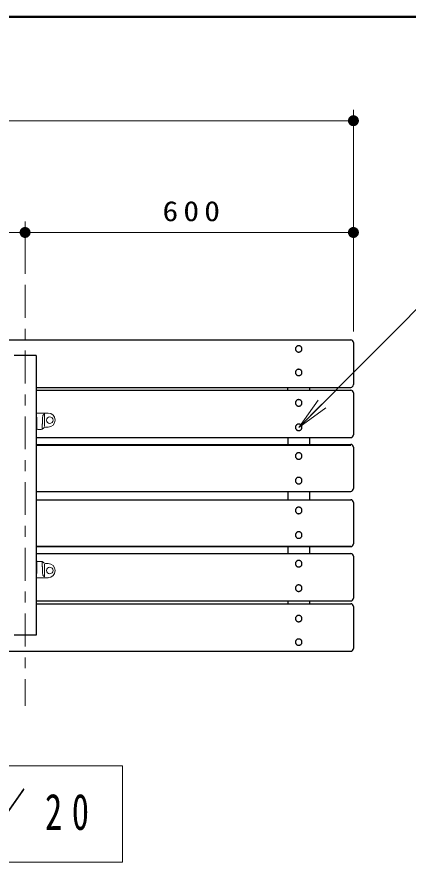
# Model space of a CAD drawing. Units: millimetres on the paper, scale 1:20. Extents: x -365 to 12, y -47 to 342.
# Drawn here: x -251.5 to -215.7, y 179.9 to 257 of the extents above; entities that cross this region are included whole.
import ezdxf

# ---------------------------------------------------------------- set-up
doc = ezdxf.new("R2010")
doc.units = ezdxf.units.MM
doc.linetypes.add('USER2', pattern=[6, 3, -1, 1, -1])
doc.layers.add('LY_1', color=7, linetype='Continuous', lineweight=25)
doc.layers.add('LY_2', color=7, linetype='Continuous', lineweight=13)
doc.styles.add('ＭＳ ゴシック', font='')
doc.styles.get('ＭＳ ゴシック').set_extended_font_data('MS Gothic')

# ---------------------------------------------------------------- blocks, each defined once
blk = doc.blocks.new('filled_dot')
at = {"color": 0, "linetype": 'Continuous', "lineweight": -2, "const_width": 1.25}
blk.add_lwpolyline([(-0.625, 0, 1), (0.625, 0, 1)], format="xyb", close=True, dxfattribs=at)

msp = doc.modelspace()

# ---------------------------------------------------------------- linework, layer by layer
at = {"layer": 'LY_1', "lineweight": 13}
for p, q in [((-220.717, 228.274), (-220.717, 248.524)), ((-310.717, 247.524), (-220.717, 247.524)), ((-250.717, 233.541), (-250.717, 238.325)), ((-250.717, 233.541), (-250.717, 238.325)), ((-280.717, 237.325), (-250.717, 237.325)), ((-250.717, 237.325), (-220.717, 237.325)), ((-225.717, 219.537), (-223.951, 222.013)), ((-225.717, 219.537), (-223.598, 221.66)), ((-223.244, 221.306), (-225.717, 219.537)), ((-241.809, 188.655), (-289.609, 188.655)), ((-241.809, 179.855), (-241.809, 188.655)), ((-289.609, 179.855), (-241.809, 179.855))]:
    msp.add_line(p, q, dxfattribs=at)
at = {"layer": 'LY_1', "color": 4, "linetype": 'USER2', "lineweight": 13}
msp.add_line((-250.717, 232.541), (-250.717, 194.121), dxfattribs=at)
at = {"layer": 'LY_1', "color": 40}
for p, q in [((-310.467, 227.524), (-220.967, 227.524)), ((-249.717, 226.081), (-251.717, 226.081)), ((-249.717, 226.081), (-249.717, 200.581)), ((-249.717, 200.581), (-251.717, 200.581)), ((-310.467, 199.103), (-220.967, 199.103))]:
    msp.add_line(p, q, dxfattribs=at)
at = {"layer": 'LY_1', "color": 4}
for p, q in [((-220.717, 227.274), (-220.717, 223.434)), ((-249.717, 223.184), (-220.967, 223.184)), ((-249.717, 222.932), (-220.967, 222.932)), ((-220.717, 222.682), (-220.717, 218.853)), ((-249.717, 218.621), (-249.717, 217.997)), ((-249.717, 218.603), (-220.967, 218.603)), ((-226.717, 218.603), (-226.717, 217.979)), ((-224.717, 218.603), (-224.717, 217.979)), ((-249.717, 217.979), (-220.967, 217.979)), ((-220.717, 217.729), (-220.717, 213.946)), ((-249.717, 213.714), (-249.717, 212.949)), ((-249.717, 213.696), (-220.967, 213.696)), ((-226.717, 213.696), (-226.717, 212.931)), ((-224.717, 213.696), (-224.717, 212.931)), ((-249.717, 212.931), (-220.967, 212.931)), ((-220.717, 212.681), (-220.717, 208.899)), ((-249.717, 208.649), (-220.967, 208.649)), ((-249.717, 208.024), (-220.967, 208.024)), ((-220.717, 207.774), (-220.717, 203.946)), ((-249.717, 203.696), (-220.967, 203.696)), ((-226.717, 203.696), (-226.717, 203.443)), ((-224.717, 203.696), (-224.717, 203.443)), ((-249.717, 203.443), (-220.967, 203.443)), ((-220.717, 203.193), (-220.717, 199.353))]:
    msp.add_line(p, q, dxfattribs=at)
at = {"layer": 'LY_1'}
for p, q in [((-249.717, 223.201), (-249.717, 222.949)), ((-226.717, 222.932), (-226.717, 223.184)), ((-224.717, 223.184), (-224.717, 222.932)), ((-249.717, 217.921), (-220.967, 217.921)), ((-249.717, 208.706), (-220.967, 208.706)), ((-249.717, 208.666), (-249.717, 208.042)), ((-226.717, 208.649), (-226.717, 208.024)), ((-224.717, 208.649), (-224.717, 208.024)), ((-249.717, 203.714), (-249.717, 203.461)), ((-226.717, 203.696), (-226.717, 203.443)), ((-224.717, 203.696), (-224.717, 203.443))]:
    msp.add_line(p, q, dxfattribs=at)
at = {"layer": 'LY_1', "color": 1, "lineweight": 13}
for p, q in [((-249.717, 220.846), (-248.613, 220.846)), ((-248.946, 220.764), (-248.946, 219.626)), ((-249.717, 220.478), (-249.692, 220.478)), ((-249.692, 220.15), (-249.717, 220.15)), ((-249.642, 219.45), (-249.642, 220.428)), ((-249.542, 219.355), (-249.246, 219.355)), ((-249.142, 219.85), (-249.142, 219.433)), ((-249.016, 219.481), (-249.069, 219.428)), ((-248.613, 219.555), (-248.839, 219.555)), ((-249.642, 207.212), (-249.642, 206.234)), ((-249.542, 207.307), (-249.246, 207.307)), ((-249.142, 206.812), (-249.142, 207.229)), ((-249.016, 207.181), (-249.069, 207.234)), ((-248.946, 205.898), (-248.946, 207.036)), ((-248.613, 207.107), (-248.839, 207.107)), ((-249.692, 206.512), (-249.717, 206.512)), ((-249.717, 206.184), (-249.692, 206.184)), ((-249.717, 205.816), (-248.613, 205.816))]:
    msp.add_line(p, q, dxfattribs=at)
at = {"layer": 'LY_1', "lineweight": 13}
msp.add_lwpolyline([(-225.717, 219.537), (-212.174, 233.099), (-164.174, 233.099)], dxfattribs=at)
at = {"layer": 'LY_1', "color": 4}
for points in [[(-225.417, 226.695), (-225.419, 226.72), (-225.422, 226.745), (-225.428, 226.769), (-225.435, 226.793), (-225.445, 226.816), (-225.458, 226.838), (-225.472, 226.859), (-225.488, 226.879), (-225.505, 226.898), (-225.525, 226.914), (-225.545, 226.93), (-225.567, 226.943), (-225.591, 226.955), (-225.615, 226.964), (-225.64, 226.972), (-225.665, 226.977), (-225.691, 226.98), (-225.717, 226.981), (-225.744, 226.98), (-225.769, 226.977), (-225.795, 226.972), (-225.82, 226.964), (-225.844, 226.955), (-225.867, 226.943), (-225.889, 226.93), (-225.91, 226.914), (-225.929, 226.898), (-225.947, 226.879), (-225.963, 226.859), (-225.977, 226.838), (-225.989, 226.816), (-225.999, 226.793), (-226.007, 226.769), (-226.013, 226.745), (-226.016, 226.72), (-226.017, 226.695), (-226.016, 226.67), (-226.013, 226.645), (-226.007, 226.621), (-225.999, 226.597), (-225.989, 226.574), (-225.977, 226.552), (-225.963, 226.531), (-225.947, 226.511), (-225.929, 226.493), (-225.91, 226.476), (-225.889, 226.46), (-225.867, 226.447), (-225.844, 226.436), (-225.82, 226.426), (-225.795, 226.418), (-225.769, 226.413), (-225.744, 226.41), (-225.717, 226.409), (-225.691, 226.41), (-225.665, 226.413), (-225.64, 226.418), (-225.615, 226.426), (-225.591, 226.436), (-225.567, 226.447), (-225.545, 226.46), (-225.525, 226.476), (-225.505, 226.493), (-225.488, 226.511), (-225.472, 226.531), (-225.458, 226.552), (-225.445, 226.574), (-225.435, 226.597), (-225.428, 226.621), (-225.422, 226.645), (-225.419, 226.67)], [(-225.417, 224.547), (-225.419, 224.572), (-225.422, 224.597), (-225.428, 224.621), (-225.435, 224.645), (-225.445, 224.668), (-225.458, 224.69), (-225.472, 224.711), (-225.488, 224.731), (-225.505, 224.75), (-225.525, 224.767), (-225.545, 224.782), (-225.567, 224.795), (-225.591, 224.807), (-225.615, 224.816), (-225.64, 224.824), (-225.665, 224.829), (-225.691, 224.832), (-225.717, 224.834), (-225.744, 224.832), (-225.769, 224.829), (-225.795, 224.824), (-225.82, 224.816), (-225.844, 224.807), (-225.867, 224.795), (-225.889, 224.782), (-225.91, 224.767), (-225.929, 224.75), (-225.947, 224.731), (-225.963, 224.711), (-225.977, 224.69), (-225.989, 224.668), (-225.999, 224.645), (-226.007, 224.621), (-226.013, 224.597), (-226.016, 224.572), (-226.017, 224.547), (-226.016, 224.522), (-226.013, 224.497), (-226.007, 224.473), (-225.999, 224.449), (-225.989, 224.426), (-225.977, 224.404), (-225.963, 224.383), (-225.947, 224.363), (-225.929, 224.345), (-225.91, 224.328), (-225.889, 224.313), (-225.867, 224.299), (-225.844, 224.288), (-225.82, 224.278), (-225.795, 224.271), (-225.769, 224.265), (-225.744, 224.262), (-225.717, 224.261), (-225.691, 224.262), (-225.665, 224.265), (-225.64, 224.271), (-225.615, 224.278), (-225.591, 224.288), (-225.567, 224.299), (-225.545, 224.313), (-225.525, 224.328), (-225.505, 224.345), (-225.488, 224.363), (-225.472, 224.383), (-225.458, 224.404), (-225.445, 224.426), (-225.435, 224.449), (-225.428, 224.473), (-225.422, 224.497), (-225.419, 224.522)], [(-225.417, 221.769), (-225.419, 221.795), (-225.422, 221.821), (-225.428, 221.846), (-225.435, 221.871), (-225.445, 221.895), (-225.458, 221.918), (-225.472, 221.94), (-225.488, 221.96), (-225.505, 221.979), (-225.525, 221.997), (-225.545, 222.013), (-225.567, 222.027), (-225.591, 222.039), (-225.615, 222.049), (-225.64, 222.057), (-225.665, 222.062), (-225.691, 222.066), (-225.717, 222.067), (-225.744, 222.066), (-225.769, 222.062), (-225.795, 222.057), (-225.82, 222.049), (-225.844, 222.039), (-225.867, 222.027), (-225.889, 222.013), (-225.91, 221.997), (-225.929, 221.979), (-225.947, 221.96), (-225.963, 221.94), (-225.977, 221.918), (-225.989, 221.895), (-225.999, 221.871), (-226.007, 221.846), (-226.013, 221.821), (-226.016, 221.795), (-226.017, 221.769), (-226.016, 221.743), (-226.013, 221.717), (-226.007, 221.692), (-225.999, 221.667), (-225.989, 221.643), (-225.977, 221.62), (-225.963, 221.598), (-225.947, 221.578), (-225.929, 221.559), (-225.91, 221.541), (-225.889, 221.525), (-225.867, 221.511), (-225.844, 221.499), (-225.82, 221.489), (-225.795, 221.482), (-225.769, 221.476), (-225.744, 221.473), (-225.717, 221.471), (-225.691, 221.473), (-225.665, 221.476), (-225.64, 221.482), (-225.615, 221.489), (-225.591, 221.499), (-225.567, 221.511), (-225.545, 221.525), (-225.525, 221.541), (-225.505, 221.559), (-225.488, 221.578), (-225.472, 221.598), (-225.458, 221.62), (-225.445, 221.643), (-225.435, 221.667), (-225.428, 221.692), (-225.422, 221.717), (-225.419, 221.743)], [(-225.417, 219.537), (-225.419, 219.563), (-225.422, 219.588), (-225.428, 219.614), (-225.435, 219.639), (-225.445, 219.663), (-225.458, 219.686), (-225.472, 219.707), (-225.488, 219.728), (-225.505, 219.747), (-225.525, 219.765), (-225.545, 219.781), (-225.567, 219.795), (-225.591, 219.807), (-225.615, 219.816), (-225.64, 219.824), (-225.665, 219.83), (-225.691, 219.833), (-225.717, 219.834), (-225.744, 219.833), (-225.769, 219.83), (-225.795, 219.824), (-225.82, 219.816), (-225.844, 219.807), (-225.867, 219.795), (-225.889, 219.781), (-225.91, 219.765), (-225.929, 219.747), (-225.947, 219.728), (-225.963, 219.707), (-225.977, 219.686), (-225.989, 219.663), (-225.999, 219.639), (-226.007, 219.614), (-226.013, 219.588), (-226.016, 219.563), (-226.017, 219.537), (-226.016, 219.511), (-226.013, 219.485), (-226.007, 219.46), (-225.999, 219.435), (-225.989, 219.411), (-225.977, 219.388), (-225.963, 219.366), (-225.947, 219.345), (-225.929, 219.326), (-225.91, 219.309), (-225.889, 219.293), (-225.867, 219.279), (-225.844, 219.267), (-225.82, 219.257), (-225.795, 219.249), (-225.769, 219.244), (-225.744, 219.24), (-225.717, 219.239), (-225.691, 219.24), (-225.665, 219.244), (-225.64, 219.249), (-225.615, 219.257), (-225.591, 219.267), (-225.567, 219.279), (-225.545, 219.293), (-225.525, 219.309), (-225.505, 219.326), (-225.488, 219.345), (-225.472, 219.366), (-225.458, 219.388), (-225.445, 219.411), (-225.435, 219.435), (-225.428, 219.46), (-225.422, 219.485), (-225.419, 219.511)], [(-225.417, 216.922), (-225.419, 216.948), (-225.422, 216.974), (-225.428, 217), (-225.435, 217.025), (-225.445, 217.049), (-225.458, 217.072), (-225.472, 217.094), (-225.488, 217.115), (-225.505, 217.134), (-225.525, 217.152), (-225.545, 217.168), (-225.567, 217.182), (-225.591, 217.194), (-225.615, 217.204), (-225.64, 217.212), (-225.665, 217.217), (-225.691, 217.221), (-225.717, 217.222), (-225.744, 217.221), (-225.769, 217.217), (-225.795, 217.212), (-225.82, 217.204), (-225.844, 217.194), (-225.867, 217.182), (-225.889, 217.168), (-225.91, 217.152), (-225.929, 217.134), (-225.947, 217.115), (-225.963, 217.094), (-225.977, 217.072), (-225.989, 217.049), (-225.999, 217.025), (-226.007, 217), (-226.013, 216.974), (-226.016, 216.948), (-226.017, 216.922), (-226.016, 216.896), (-226.013, 216.87), (-226.007, 216.845), (-225.999, 216.82), (-225.989, 216.796), (-225.977, 216.772), (-225.963, 216.75), (-225.947, 216.73), (-225.929, 216.71), (-225.91, 216.693), (-225.889, 216.677), (-225.867, 216.663), (-225.844, 216.651), (-225.82, 216.641), (-225.795, 216.633), (-225.769, 216.627), (-225.744, 216.624), (-225.717, 216.623), (-225.691, 216.624), (-225.665, 216.627), (-225.64, 216.633), (-225.615, 216.641), (-225.591, 216.651), (-225.567, 216.663), (-225.545, 216.677), (-225.525, 216.693), (-225.505, 216.71), (-225.488, 216.73), (-225.472, 216.75), (-225.458, 216.772), (-225.445, 216.796), (-225.435, 216.82), (-225.428, 216.845), (-225.422, 216.87), (-225.419, 216.896)], [(-225.417, 214.674), (-225.419, 214.7), (-225.422, 214.726), (-225.428, 214.752), (-225.435, 214.777), (-225.445, 214.801), (-225.458, 214.824), (-225.472, 214.846), (-225.488, 214.867), (-225.505, 214.886), (-225.525, 214.904), (-225.545, 214.92), (-225.567, 214.934), (-225.591, 214.946), (-225.615, 214.956), (-225.64, 214.964), (-225.665, 214.97), (-225.691, 214.973), (-225.717, 214.974), (-225.744, 214.973), (-225.769, 214.97), (-225.795, 214.964), (-225.82, 214.956), (-225.844, 214.946), (-225.867, 214.934), (-225.889, 214.92), (-225.91, 214.904), (-225.929, 214.886), (-225.947, 214.867), (-225.963, 214.846), (-225.977, 214.824), (-225.989, 214.801), (-225.999, 214.777), (-226.007, 214.752), (-226.013, 214.726), (-226.016, 214.7), (-226.017, 214.674), (-226.016, 214.648), (-226.013, 214.622), (-226.007, 214.597), (-225.999, 214.572), (-225.989, 214.548), (-225.977, 214.524), (-225.963, 214.502), (-225.947, 214.482), (-225.929, 214.462), (-225.91, 214.445), (-225.889, 214.429), (-225.867, 214.415), (-225.844, 214.403), (-225.82, 214.393), (-225.795, 214.385), (-225.769, 214.379), (-225.744, 214.376), (-225.717, 214.375), (-225.691, 214.376), (-225.665, 214.379), (-225.64, 214.385), (-225.615, 214.393), (-225.591, 214.403), (-225.567, 214.415), (-225.545, 214.429), (-225.525, 214.445), (-225.505, 214.462), (-225.488, 214.482), (-225.472, 214.502), (-225.458, 214.524), (-225.445, 214.548), (-225.435, 214.572), (-225.428, 214.597), (-225.422, 214.622), (-225.419, 214.648)], [(-225.417, 211.953), (-225.419, 211.979), (-225.422, 212.005), (-225.428, 212.031), (-225.435, 212.056), (-225.445, 212.08), (-225.458, 212.103), (-225.472, 212.125), (-225.488, 212.146), (-225.505, 212.165), (-225.525, 212.183), (-225.545, 212.199), (-225.567, 212.213), (-225.591, 212.225), (-225.615, 212.235), (-225.64, 212.243), (-225.665, 212.248), (-225.691, 212.252), (-225.717, 212.253), (-225.744, 212.252), (-225.769, 212.248), (-225.795, 212.243), (-225.82, 212.235), (-225.844, 212.225), (-225.867, 212.213), (-225.889, 212.199), (-225.91, 212.183), (-225.929, 212.165), (-225.947, 212.146), (-225.963, 212.125), (-225.977, 212.103), (-225.989, 212.08), (-225.999, 212.056), (-226.007, 212.031), (-226.013, 212.005), (-226.016, 211.979), (-226.017, 211.953), (-226.016, 211.927), (-226.013, 211.901), (-226.007, 211.876), (-225.999, 211.851), (-225.989, 211.826), (-225.977, 211.803), (-225.963, 211.781), (-225.947, 211.76), (-225.929, 211.741), (-225.91, 211.724), (-225.889, 211.708), (-225.867, 211.694), (-225.844, 211.682), (-225.82, 211.672), (-225.795, 211.664), (-225.769, 211.658), (-225.744, 211.655), (-225.717, 211.653), (-225.691, 211.655), (-225.665, 211.658), (-225.64, 211.664), (-225.615, 211.672), (-225.591, 211.682), (-225.567, 211.694), (-225.545, 211.708), (-225.525, 211.724), (-225.505, 211.741), (-225.488, 211.76), (-225.472, 211.781), (-225.458, 211.803), (-225.445, 211.826), (-225.435, 211.851), (-225.428, 211.876), (-225.422, 211.901), (-225.419, 211.927)], [(-225.417, 209.705), (-225.419, 209.731), (-225.422, 209.757), (-225.428, 209.783), (-225.435, 209.808), (-225.445, 209.832), (-225.458, 209.855), (-225.472, 209.877), (-225.488, 209.898), (-225.505, 209.917), (-225.525, 209.935), (-225.545, 209.951), (-225.567, 209.965), (-225.591, 209.977), (-225.615, 209.987), (-225.64, 209.995), (-225.665, 210), (-225.691, 210.004), (-225.717, 210.005), (-225.744, 210.004), (-225.769, 210), (-225.795, 209.995), (-225.82, 209.987), (-225.844, 209.977), (-225.867, 209.965), (-225.889, 209.951), (-225.91, 209.935), (-225.929, 209.917), (-225.947, 209.898), (-225.963, 209.877), (-225.977, 209.855), (-225.989, 209.832), (-225.999, 209.808), (-226.007, 209.783), (-226.013, 209.757), (-226.016, 209.731), (-226.017, 209.705), (-226.016, 209.679), (-226.013, 209.653), (-226.007, 209.628), (-225.999, 209.603), (-225.989, 209.579), (-225.977, 209.555), (-225.963, 209.533), (-225.947, 209.513), (-225.929, 209.493), (-225.91, 209.476), (-225.889, 209.46), (-225.867, 209.446), (-225.844, 209.434), (-225.82, 209.424), (-225.795, 209.416), (-225.769, 209.41), (-225.744, 209.407), (-225.717, 209.405), (-225.691, 209.407), (-225.665, 209.41), (-225.64, 209.416), (-225.615, 209.424), (-225.591, 209.434), (-225.567, 209.446), (-225.545, 209.46), (-225.525, 209.476), (-225.505, 209.493), (-225.488, 209.513), (-225.472, 209.533), (-225.458, 209.555), (-225.445, 209.579), (-225.435, 209.603), (-225.428, 209.628), (-225.422, 209.653), (-225.419, 209.679)], [(-225.417, 207.091), (-225.419, 207.117), (-225.422, 207.142), (-225.428, 207.168), (-225.435, 207.193), (-225.445, 207.217), (-225.458, 207.24), (-225.472, 207.261), (-225.488, 207.282), (-225.505, 207.301), (-225.525, 207.319), (-225.545, 207.335), (-225.567, 207.348), (-225.591, 207.36), (-225.615, 207.37), (-225.64, 207.378), (-225.665, 207.384), (-225.691, 207.387), (-225.717, 207.388), (-225.744, 207.387), (-225.769, 207.384), (-225.795, 207.378), (-225.82, 207.37), (-225.844, 207.36), (-225.867, 207.348), (-225.889, 207.335), (-225.91, 207.319), (-225.929, 207.301), (-225.947, 207.282), (-225.963, 207.261), (-225.977, 207.24), (-225.989, 207.217), (-225.999, 207.193), (-226.007, 207.168), (-226.013, 207.142), (-226.016, 207.117), (-226.017, 207.091), (-226.016, 207.065), (-226.013, 207.039), (-226.007, 207.014), (-225.999, 206.989), (-225.989, 206.965), (-225.977, 206.942), (-225.963, 206.92), (-225.947, 206.899), (-225.929, 206.88), (-225.91, 206.863), (-225.889, 206.847), (-225.867, 206.833), (-225.844, 206.821), (-225.82, 206.811), (-225.795, 206.803), (-225.769, 206.798), (-225.744, 206.794), (-225.717, 206.793), (-225.691, 206.794), (-225.665, 206.798), (-225.64, 206.803), (-225.615, 206.811), (-225.591, 206.821), (-225.567, 206.833), (-225.545, 206.847), (-225.525, 206.863), (-225.505, 206.88), (-225.488, 206.899), (-225.472, 206.92), (-225.458, 206.942), (-225.445, 206.965), (-225.435, 206.989), (-225.428, 207.014), (-225.422, 207.039), (-225.419, 207.065)], [(-225.417, 204.859), (-225.419, 204.884), (-225.422, 204.91), (-225.428, 204.936), (-225.435, 204.96), (-225.445, 204.984), (-225.458, 205.007), (-225.472, 205.029), (-225.488, 205.05), (-225.505, 205.069), (-225.525, 205.087), (-225.545, 205.102), (-225.567, 205.116), (-225.591, 205.128), (-225.615, 205.138), (-225.64, 205.146), (-225.665, 205.152), (-225.691, 205.155), (-225.717, 205.156), (-225.744, 205.155), (-225.769, 205.152), (-225.795, 205.146), (-225.82, 205.138), (-225.844, 205.128), (-225.867, 205.116), (-225.889, 205.102), (-225.91, 205.087), (-225.929, 205.069), (-225.947, 205.05), (-225.963, 205.029), (-225.977, 205.007), (-225.989, 204.984), (-225.999, 204.96), (-226.007, 204.936), (-226.013, 204.91), (-226.016, 204.884), (-226.017, 204.859), (-226.016, 204.833), (-226.013, 204.807), (-226.007, 204.781), (-225.999, 204.757), (-225.989, 204.733), (-225.977, 204.71), (-225.963, 204.688), (-225.947, 204.667), (-225.929, 204.648), (-225.91, 204.631), (-225.889, 204.615), (-225.867, 204.601), (-225.844, 204.589), (-225.82, 204.579), (-225.795, 204.571), (-225.769, 204.565), (-225.744, 204.562), (-225.717, 204.561), (-225.691, 204.562), (-225.665, 204.565), (-225.64, 204.571), (-225.615, 204.579), (-225.591, 204.589), (-225.567, 204.601), (-225.545, 204.615), (-225.525, 204.631), (-225.505, 204.648), (-225.488, 204.667), (-225.472, 204.688), (-225.458, 204.71), (-225.445, 204.733), (-225.435, 204.757), (-225.428, 204.781), (-225.422, 204.807), (-225.419, 204.833)], [(-225.417, 202.08), (-225.419, 202.105), (-225.422, 202.13), (-225.428, 202.154), (-225.435, 202.178), (-225.445, 202.201), (-225.458, 202.223), (-225.472, 202.245), (-225.488, 202.264), (-225.505, 202.283), (-225.525, 202.3), (-225.545, 202.315), (-225.567, 202.328), (-225.591, 202.34), (-225.615, 202.349), (-225.64, 202.357), (-225.665, 202.362), (-225.691, 202.366), (-225.717, 202.367), (-225.744, 202.366), (-225.769, 202.362), (-225.795, 202.357), (-225.82, 202.349), (-225.844, 202.34), (-225.867, 202.328), (-225.889, 202.315), (-225.91, 202.3), (-225.929, 202.283), (-225.947, 202.264), (-225.963, 202.245), (-225.977, 202.223), (-225.989, 202.201), (-225.999, 202.178), (-226.007, 202.154), (-226.013, 202.13), (-226.016, 202.105), (-226.017, 202.08), (-226.016, 202.055), (-226.013, 202.031), (-226.007, 202.006), (-225.999, 201.982), (-225.989, 201.959), (-225.977, 201.937), (-225.963, 201.916), (-225.947, 201.896), (-225.929, 201.878), (-225.91, 201.861), (-225.889, 201.846), (-225.867, 201.832), (-225.844, 201.821), (-225.82, 201.811), (-225.795, 201.804), (-225.769, 201.798), (-225.744, 201.795), (-225.717, 201.794), (-225.691, 201.795), (-225.665, 201.798), (-225.64, 201.804), (-225.615, 201.811), (-225.591, 201.821), (-225.567, 201.832), (-225.545, 201.846), (-225.525, 201.861), (-225.505, 201.878), (-225.488, 201.896), (-225.472, 201.916), (-225.458, 201.937), (-225.445, 201.959), (-225.435, 201.982), (-225.428, 202.006), (-225.422, 202.031), (-225.419, 202.055)], [(-225.417, 199.932), (-225.419, 199.957), (-225.422, 199.982), (-225.428, 200.006), (-225.435, 200.03), (-225.445, 200.053), (-225.458, 200.076), (-225.472, 200.097), (-225.488, 200.116), (-225.505, 200.135), (-225.525, 200.152), (-225.545, 200.167), (-225.567, 200.18), (-225.591, 200.192), (-225.615, 200.201), (-225.64, 200.209), (-225.665, 200.214), (-225.691, 200.218), (-225.717, 200.219), (-225.744, 200.218), (-225.769, 200.214), (-225.795, 200.209), (-225.82, 200.201), (-225.844, 200.192), (-225.867, 200.18), (-225.889, 200.167), (-225.91, 200.152), (-225.929, 200.135), (-225.947, 200.116), (-225.963, 200.097), (-225.977, 200.076), (-225.989, 200.053), (-225.999, 200.03), (-226.007, 200.006), (-226.013, 199.982), (-226.016, 199.957), (-226.017, 199.932), (-226.016, 199.907), (-226.013, 199.883), (-226.007, 199.858), (-225.999, 199.834), (-225.989, 199.811), (-225.977, 199.789), (-225.963, 199.768), (-225.947, 199.748), (-225.929, 199.73), (-225.91, 199.713), (-225.889, 199.698), (-225.867, 199.684), (-225.844, 199.673), (-225.82, 199.663), (-225.795, 199.656), (-225.769, 199.65), (-225.744, 199.647), (-225.717, 199.646), (-225.691, 199.647), (-225.665, 199.65), (-225.64, 199.656), (-225.615, 199.663), (-225.591, 199.673), (-225.567, 199.684), (-225.545, 199.698), (-225.525, 199.713), (-225.505, 199.73), (-225.488, 199.748), (-225.472, 199.768), (-225.458, 199.789), (-225.445, 199.811), (-225.435, 199.834), (-225.428, 199.858), (-225.422, 199.883), (-225.419, 199.907)]]:
    msp.add_lwpolyline(points, close=True, dxfattribs=at)
at = {"layer": 'LY_1', "color": 1, "lineweight": 13}
for points in [[(-248.946, 220.764), (-248.984, 220.745), (-249.019, 220.722), (-249.048, 220.695), (-249.074, 220.663), (-249.091, 220.626), (-249.103, 220.584), (-249.111, 220.535), (-249.117, 220.479), (-249.122, 220.41), (-249.126, 220.334), (-249.13, 220.254), (-249.133, 220.173), (-249.135, 220.093), (-249.137, 220.017), (-249.139, 219.948), (-249.14, 219.89), (-249.141, 219.845), (-249.142, 219.815), (-249.142, 219.804), (-249.142, 219.815), (-249.142, 219.85)], [(-248.946, 205.898), (-248.984, 205.917), (-249.019, 205.94), (-249.048, 205.967), (-249.074, 205.999), (-249.091, 206.036), (-249.103, 206.078), (-249.111, 206.127), (-249.117, 206.183), (-249.122, 206.252), (-249.126, 206.328), (-249.13, 206.408), (-249.133, 206.489), (-249.135, 206.569), (-249.137, 206.645), (-249.139, 206.714), (-249.14, 206.772), (-249.141, 206.817), (-249.142, 206.847), (-249.142, 206.858), (-249.142, 206.847), (-249.142, 206.812)]]:
    msp.add_lwpolyline(points, dxfattribs=at)
for centre in [(-248.467, 220.2), (-248.467, 206.462)]:
    msp.add_circle(centre, 0.3, dxfattribs=at)
at = {"layer": 'LY_1', "color": 4}
for centre, start, end in [((-220.967, 227.274), 0, 89.99998), ((-220.967, 223.434), 270.00002, 0), ((-220.967, 222.682), 0, 89.99998), ((-220.967, 218.853), 270.00002, 0), ((-220.967, 217.729), 0, 89.99998), ((-220.967, 213.946), 270.00002, 0), ((-220.967, 212.681), 0, 89.99998), ((-220.967, 208.899), 270.00002, 0), ((-220.967, 207.774), 0, 89.99998), ((-220.967, 203.946), 270.00002, 0), ((-220.967, 203.193), 0, 89.99998), ((-220.967, 199.353), 270.00002, 0)]:
    msp.add_arc(centre, 0.25, start, end, dxfattribs=at)
at = {"layer": 'LY_1', "color": 1, "lineweight": 13}
for centre, radius, start, end in [((-248.613, 220.2), 0.645, 270, 90), ((-249.692, 220.428), 0.05, 359.99999, 90), ((-249.692, 220.1), 0.05, 0, 90), ((-249.542, 219.45), 0.1, 180, 270), ((-249.246, 219.605), 0.25, 270, 315), ((-248.839, 219.305), 0.25, 90, 135), ((-249.542, 207.212), 0.1, 90, 180), ((-249.246, 207.057), 0.25, 45, 90), ((-248.839, 207.357), 0.25, 225, 270), ((-248.613, 206.462), 0.645, 270, 90), ((-249.692, 206.562), 0.05, 270, 0), ((-249.692, 206.234), 0.05, 270, 0.00001)]:
    msp.add_arc(centre, radius, start, end, dxfattribs=at)
at = {"layer": 'LY_2', "lineweight": 50}
msp.add_line((0, 257), (-365, 257), dxfattribs=at)

# ---------------------------------------------------------------- block references
at = {"layer": 'LY_1', "lineweight": 13, "xscale": 0.4, "yscale": 0.4, "rotation": 180}
for p in [(-220.717, 247.524), (-250.717, 237.325), (-220.717, 237.325)]:
    msp.add_blockref('filled_dot', p, dxfattribs=at)
at = {"layer": 'LY_1', "lineweight": 13, "xscale": 0.4, "yscale": 0.4}
msp.add_blockref('filled_dot', (-250.717, 237.325), dxfattribs=at)

# ---------------------------------------------------------------- texts
at = {"layer": 'LY_1', "style": 'ＭＳ ゴシック'}
for s, insert, char_height, attachment_point in [('\\T1.33;\\W1.15;600', (-235.301, 238.325), 1.833, 8), ('\\T1.56;\\W0.7;平面図\u3000Ｓ＝１／20', (-288.209, 184.255), 3.299, 4)]:
    msp.add_mtext(s, dxfattribs=dict(at, insert=insert, char_height=char_height, attachment_point=attachment_point))

doc.saveas('drawing.dxf')
